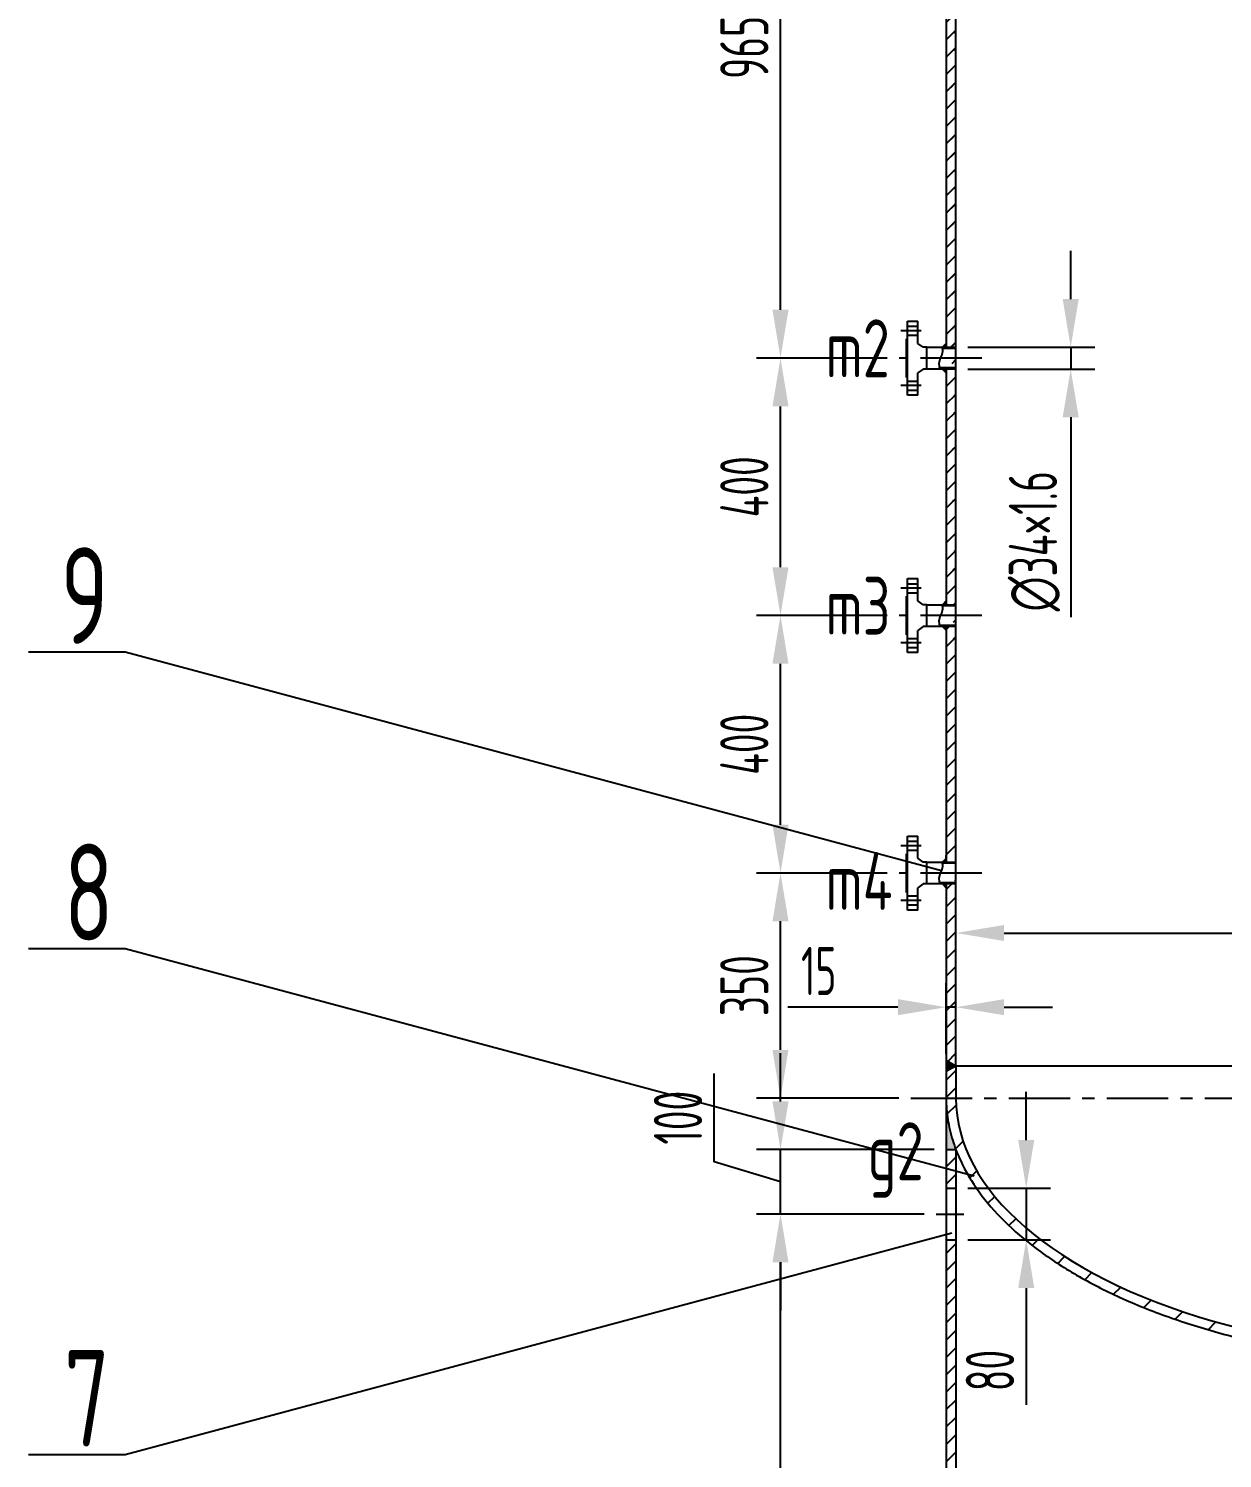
# Model space of a CAD drawing. Header units: millimetres. Extents: x -20118 to 11799, y -1891 to 39516.
# Drawn here: x -20046.8 to -19984.9, y 38983.7 to 39057.8 of the extents above; entities that cross this region are included whole.
import ezdxf

# ---------------------------------------------------------------- set-up
doc = ezdxf.new("R2010")
doc.units = ezdxf.units.MM
doc.linetypes.add('CENTER', pattern=[50.8, 31.75, -6.35, 6.35, -6.35])
for name, color, linetype in [('1', 130, 'Continuous'), ('5', 90, 'Continuous'), ('点划线', 20, 'CENTER')]:
    doc.layers.add(name, color=color, linetype=linetype)
doc.styles.get("Standard").update_dxf_attribs({"font": 'gbenor.shx', "width": 0.7, "bigfont": 'gbcbig.shx'})
doc.styles.add('图纸中的数字及字母', font='gbenor.shx', dxfattribs={"width": 0.8, "height": 3, "bigfont": 'gbcbig.shx'})
doc.styles.add('表格中的文字5', font='gbenor.shx', dxfattribs={"width": 0.8, "height": 5, "bigfont": 'gbcbig.shx'})
doc.dimstyles.new('NBUT接管', dxfattribs={"dimtxt": 2.5, "dimasz": 2.5, "dimexe": 1.25, "dimexo": 0.625, "dimtad": 1, "dimdec": 1, "dimlfac": 30, "dimtxsty": 'Standard', "dimcen": 2.5, "dimadec": 0, "dimazin": 0, "dimtfac": 1, "dimtdec": 1, "dimtmove": 0, "dimatfit": 3, "dimfxl": 1, "dimarcsym": 0})
doc.dimstyles.new('NUBT', dxfattribs={"dimtxt": 2.5, "dimasz": 2.5, "dimexe": 1.25, "dimexo": 0.625, "dimtad": 1, "dimdec": 0, "dimlfac": 30, "dimtxsty": 'Standard', "dimcen": 2.5, "dimadec": 0, "dimazin": 0, "dimtfac": 1, "dimtdec": 0, "dimtmove": 0, "dimatfit": 3, "dimfxl": 1, "dimarcsym": 0})
pattern_1 = [(45, (-63.238, 40.5162), (-0.449012806, 0.449012806), [])]

# ---------------------------------------------------------------- blocks, each defined once
blk = doc.blocks.new('*D42')
at = {"layer": '1', "color": 0, "lineweight": -2, "transparency": 16777216}
for p, q in [((-19995.097, 39000.219), (-19995.097, 39002.719)), ((-19998.117, 38997.719), (-19993.847, 38997.719)), ((-19995.097, 38997.719), (-19995.097, 38995.053)), ((-19998.117, 38995.053), (-19993.847, 38995.053)), ((-19995.097, 38992.553), (-19995.097, 38986.509))]:
    blk.add_line(p, q, dxfattribs=at)
at = {"layer": '1', "color": 0, "transparency": 16777216}
for points in [[(-19995.513, 39000.219), (-19994.68, 39000.219), (-19995.097, 38997.719)], [(-19995.513, 38992.553), (-19994.68, 38992.553), (-19995.097, 38995.053)]]:
    blk.add_solid(points, dxfattribs=at)
at = {"layer": 'Defpoints', "color": 0, "transparency": 16777216}
for p in [(-19998.742, 38997.719), (-19998.742, 38995.053), (-19995.097, 38995.053)]:
    blk.add_point(p, dxfattribs=at)
at = {"layer": '1', "color": 0, "transparency": 16777216, "insert": (-19996.972, 38988.281), "char_height": 2.5, "attachment_point": 5, "rotation": 90}
blk.add_mtext('80', dxfattribs=at)
blk = doc.blocks.new('*D43')
at = {"layer": '1', "color": 0, "lineweight": -2, "transparency": 16777216}
for p, q in [((-20000.385, 38996.386), (-20009.08, 38996.386)), ((-20007.83, 38928.219), (-20007.83, 38993.886)), ((-20005.762, 38925.719), (-20009.08, 38925.719))]:
    blk.add_line(p, q, dxfattribs=at)
at = {"layer": '1', "color": 0, "transparency": 16777216}
for points in [[(-20008.246, 38993.886), (-20007.413, 38993.886), (-20007.83, 38996.386)], [(-20008.246, 38928.219), (-20007.413, 38928.219), (-20007.83, 38925.719)]]:
    blk.add_solid(points, dxfattribs=at)
at = {"layer": 'Defpoints', "color": 0, "transparency": 16777216}
for p in [(-20007.83, 38996.386), (-19999.76, 38996.386), (-20005.137, 38925.719)]:
    blk.add_point(p, dxfattribs=at)
at = {"layer": '1', "color": 0, "transparency": 16777216, "insert": (-20009.705, 38961.053), "char_height": 2.5, "attachment_point": 5, "rotation": 90}
blk.add_mtext('2120', dxfattribs=at)
blk = doc.blocks.new('*D44')
at = {"layer": '1', "color": 0, "lineweight": -2, "transparency": 16777216}
for p, q in [((-20007.83, 39002.223), (-20007.83, 39004.723)), ((-20011.267, 38999.086), (-20011.267, 39003.671)), ((-19999.867, 38999.723), (-20009.08, 38999.723)), ((-20007.83, 38996.386), (-20007.83, 38999.723)), ((-20007.83, 38996.386), (-20007.83, 38999.723)), ((-20007.83, 38998.054), (-20011.267, 38999.086)), ((-20000.385, 38996.386), (-20009.08, 38996.386)), ((-20007.83, 38993.886), (-20007.83, 38991.386))]:
    blk.add_line(p, q, dxfattribs=at)
at = {"layer": '1', "color": 0, "transparency": 16777216}
for points in [[(-20008.246, 39002.223), (-20007.413, 39002.223), (-20007.83, 38999.723)], [(-20008.246, 38993.886), (-20007.413, 38993.886), (-20007.83, 38996.386)]]:
    blk.add_solid(points, dxfattribs=at)
at = {"layer": 'Defpoints', "color": 0, "transparency": 16777216}
for p in [(-20007.83, 38999.723), (-19999.242, 38999.723), (-19999.76, 38996.386)]:
    blk.add_point(p, dxfattribs=at)
at = {"layer": '1', "color": 0, "transparency": 16777216, "insert": (-20013.142, 39001.378), "char_height": 2.5, "attachment_point": 5, "rotation": 90}
blk.add_mtext('100', dxfattribs=at)
blk = doc.blocks.new('*D46')
at = {"layer": '1', "color": 0, "lineweight": -2, "transparency": 16777216}
for p, q in [((-20002.301, 39014.048), (-20009.08, 39014.048)), ((-20007.83, 39004.886), (-20007.83, 39011.548)), ((-20001.706, 39002.386), (-20009.08, 39002.386))]:
    blk.add_line(p, q, dxfattribs=at)
at = {"layer": '1', "color": 0, "transparency": 16777216}
for points in [[(-20008.246, 39011.548), (-20007.413, 39011.548), (-20007.83, 39014.048)], [(-20008.246, 39004.886), (-20007.413, 39004.886), (-20007.83, 39002.386)]]:
    blk.add_solid(points, dxfattribs=at)
at = {"layer": 'Defpoints', "color": 0, "transparency": 16777216}
for p in [(-20007.83, 39014.048), (-20001.676, 39014.048), (-20001.081, 39002.386)]:
    blk.add_point(p, dxfattribs=at)
at = {"layer": '1', "color": 0, "transparency": 16777216, "insert": (-20009.705, 39008.217), "char_height": 2.5, "attachment_point": 5, "rotation": 90}
blk.add_mtext('350', dxfattribs=at)
blk = doc.blocks.new('*D47')
at = {"layer": '1', "color": 0, "lineweight": -2, "transparency": 16777216}
for p, q in [((-20002.301, 39027.386), (-20009.08, 39027.386)), ((-20007.83, 39016.548), (-20007.83, 39024.886)), ((-20002.301, 39014.048), (-20009.08, 39014.048))]:
    blk.add_line(p, q, dxfattribs=at)
at = {"layer": '1', "color": 0, "transparency": 16777216}
for points in [[(-20008.246, 39024.886), (-20007.413, 39024.886), (-20007.83, 39027.386)], [(-20008.246, 39016.548), (-20007.413, 39016.548), (-20007.83, 39014.048)]]:
    blk.add_solid(points, dxfattribs=at)
at = {"layer": 'Defpoints', "color": 0, "transparency": 16777216}
for p in [(-20007.83, 39027.386), (-20001.676, 39027.386), (-20001.676, 39014.048)]:
    blk.add_point(p, dxfattribs=at)
at = {"layer": '1', "color": 0, "transparency": 16777216, "insert": (-20009.705, 39020.717), "char_height": 2.5, "attachment_point": 5, "rotation": 90}
blk.add_mtext('400', dxfattribs=at)
blk = doc.blocks.new('*D48')
at = {"layer": '1', "color": 0, "lineweight": -2, "transparency": 16777216}
for p, q in [((-20002.301, 39040.719), (-20009.08, 39040.719)), ((-20007.83, 39029.886), (-20007.83, 39038.219)), ((-20002.301, 39027.386), (-20009.08, 39027.386))]:
    blk.add_line(p, q, dxfattribs=at)
at = {"layer": '1', "color": 0, "transparency": 16777216}
for points in [[(-20008.246, 39038.219), (-20007.413, 39038.219), (-20007.83, 39040.719)], [(-20008.246, 39029.886), (-20007.413, 39029.886), (-20007.83, 39027.386)]]:
    blk.add_solid(points, dxfattribs=at)
at = {"layer": 'Defpoints', "color": 0, "transparency": 16777216}
for p in [(-20007.83, 39040.719), (-20001.676, 39040.719), (-20001.676, 39027.386)]:
    blk.add_point(p, dxfattribs=at)
at = {"layer": '1', "color": 0, "transparency": 16777216, "insert": (-20009.705, 39034.053), "char_height": 2.5, "attachment_point": 5, "rotation": 90}
blk.add_mtext('400', dxfattribs=at)
blk = doc.blocks.new('*D49')
at = {"layer": '1', "color": 0, "lineweight": -2, "transparency": 16777216}
for p, q in [((-20002.301, 39072.898), (-20009.08, 39072.898)), ((-20007.83, 39043.219), (-20007.83, 39070.398)), ((-20002.301, 39040.719), (-20009.08, 39040.719))]:
    blk.add_line(p, q, dxfattribs=at)
at = {"layer": '1', "color": 0, "transparency": 16777216}
for points in [[(-20008.246, 39070.398), (-20007.413, 39070.398), (-20007.83, 39072.898)], [(-20008.246, 39043.219), (-20007.413, 39043.219), (-20007.83, 39040.719)]]:
    blk.add_solid(points, dxfattribs=at)
at = {"layer": 'Defpoints', "color": 0, "transparency": 16777216}
for p in [(-20007.83, 39072.898), (-20001.676, 39072.898), (-20001.676, 39040.719)]:
    blk.add_point(p, dxfattribs=at)
at = {"layer": '1', "color": 0, "transparency": 16777216, "insert": (-20009.705, 39056.809), "char_height": 2.5, "attachment_point": 5, "rotation": 90}
blk.add_mtext('965', dxfattribs=at)
blk = doc.blocks.new('*D69')
at = {"layer": '1', "color": 0, "lineweight": -2, "transparency": 16777216}
for p, q in [((-19992.793, 39043.776), (-19992.793, 39046.276)), ((-19998.117, 39041.276), (-19991.543, 39041.276)), ((-19992.793, 39041.276), (-19992.793, 39040.153)), ((-19998.117, 39040.153), (-19991.543, 39040.153)), ((-19992.793, 39037.653), (-19992.793, 39027.306))]:
    blk.add_line(p, q, dxfattribs=at)
at = {"layer": '1', "color": 0, "transparency": 16777216}
for points in [[(-19993.209, 39043.776), (-19992.376, 39043.776), (-19992.793, 39041.276)], [(-19993.209, 39037.653), (-19992.376, 39037.653), (-19992.793, 39040.153)]]:
    blk.add_solid(points, dxfattribs=at)
at = {"layer": 'Defpoints', "color": 0, "transparency": 16777216}
for p in [(-19998.742, 39041.276), (-19998.742, 39040.153), (-19992.793, 39040.153)]:
    blk.add_point(p, dxfattribs=at)
at = {"layer": '1', "color": 0, "transparency": 16777216, "insert": (-19994.668, 39031.23), "char_height": 2.5, "attachment_point": 5, "rotation": 90}
blk.add_mtext('∅34×1.6', dxfattribs=at)
blk = doc.blocks.new('*D193')
at = {"layer": '1', "color": 0, "lineweight": -2, "transparency": 16777216}
for p, q in [((-19998.742, 39004.678), (-19998.742, 39012.192)), ((-19945.409, 39004.678), (-19945.409, 39012.192)), ((-19996.242, 39010.942), (-19947.909, 39010.942))]:
    blk.add_line(p, q, dxfattribs=at)
at = {"layer": '1', "color": 0, "transparency": 16777216}
for points in [[(-19996.242, 39011.359), (-19996.242, 39010.526), (-19998.742, 39010.942)], [(-19947.909, 39011.359), (-19947.909, 39010.526), (-19945.409, 39010.942)]]:
    blk.add_solid(points, dxfattribs=at)
at = {"layer": 'Defpoints', "color": 0, "transparency": 16777216}
for p in [(-19945.409, 39010.942), (-19998.742, 39004.053), (-19945.409, 39004.053)]:
    blk.add_point(p, dxfattribs=at)
at = {"layer": '1', "color": 0, "transparency": 16777216, "insert": (-19972.076, 39012.817), "char_height": 2.5, "attachment_point": 5}
blk.add_mtext('1600', dxfattribs=at)
blk = doc.blocks.new('*D194')
at = {"layer": '1', "color": 0, "lineweight": -2, "transparency": 16777216}
for p, q in [((-19999.242, 39004.678), (-19999.242, 39008.35)), ((-19998.742, 39004.678), (-19998.742, 39008.35)), ((-20001.742, 39007.1), (-20007.453, 39007.1)), ((-19998.742, 39007.1), (-19999.242, 39007.1)), ((-19996.242, 39007.1), (-19993.742, 39007.1))]:
    blk.add_line(p, q, dxfattribs=at)
at = {"layer": '1', "color": 0, "transparency": 16777216}
for points in [[(-20001.742, 39007.517), (-20001.742, 39006.684), (-19999.242, 39007.1)], [(-19996.242, 39007.517), (-19996.242, 39006.684), (-19998.742, 39007.1)]]:
    blk.add_solid(points, dxfattribs=at)
at = {"layer": 'Defpoints', "color": 0, "transparency": 16777216}
for p in [(-19999.242, 39007.1), (-19999.242, 39004.053), (-19998.742, 39004.053)]:
    blk.add_point(p, dxfattribs=at)
at = {"layer": '1', "color": 0, "transparency": 16777216, "insert": (-20005.848, 39008.975), "char_height": 2.5, "attachment_point": 5}
blk.add_mtext('15', dxfattribs=at)

msp = doc.modelspace()

# ---------------------------------------------------------------- hatches: boundary and pattern name
h = msp.add_hatch()
h.set_pattern_fill('ANSI31', color=256, scale=0.2)
h.set_pattern_definition(pattern_1)
edge = h.paths.add_edge_path()
edge.add_line((-19998.7422, 39004.0526), (-19998.7422, 39365.9193))
edge.add_line((-19999.2422, 39367.586), (-19999.2422, 39210.986))
h = msp.add_hatch()
h.set_pattern_fill('ANSI31', color=256, scale=0.2)
h.set_pattern_definition(pattern_1)
edge = h.paths.add_edge_path()
edge.add_line((-19999.2422, 39209.8626), (-19999.2422, 39099.5576))
edge.add_line((-19998.7422, 39004.0526), (-19998.7422, 39365.9193))
h = msp.add_hatch()
h.set_pattern_fill('ANSI31', color=256, scale=0.2)
h.set_pattern_definition(pattern_1)
h.paths.add_polyline_path([(-19998.7422, 39072.3415), (-19999.2422, 39072.3415), (-19999.2422, 39041.276), (-19998.7422, 39041.276)])
h = msp.add_hatch(color=1)
h.dxf.hatch_style = 1
h.paths.add_polyline_path([(-19999.2422, 39041.476), (-19999.4422, 39041.276), (-19999.2422, 39041.276)])
h = msp.add_hatch()
h.set_pattern_fill('ANSI31', color=256, scale=0.066667)
h.set_pattern_definition([(45, (-19896.65189, 38073.82318), (-0.149670935, 0.149670935), [])])
h.paths.add_polyline_path([(-19998.7422, 39041.276), (-19999.4543, 39041.276, -0.0250329), (-19999.4382, 39041.221), (-19998.7422, 39041.221)])
h = msp.add_hatch()
h.set_pattern_fill('ANSI31', color=256, scale=0.066667)
h.set_pattern_definition([(45, (-19896.65189, 38073.81318), (-0.149670935, 0.149670935), [])])
h.paths.add_polyline_path([(-19998.7422, 39040.2076), (-19999.5992, 39040.2076, 0.0164416), (-19999.5854, 39040.1526), (-19998.7422, 39040.1526)])
h = msp.add_hatch(color=1)
h.dxf.hatch_style = 1
h.paths.add_polyline_path([(-19999.2422, 39039.9526), (-19999.4422, 39040.1526), (-19999.2422, 39040.1526)])
h = msp.add_hatch()
h.set_pattern_fill('ANSI31', color=256, scale=0.2)
h.set_pattern_definition(pattern_1)
h.paths.add_polyline_path([(-19998.7422, 39040.1526), (-19999.2422, 39040.1526), (-19999.2422, 39027.9426), (-19998.7422, 39027.9426)])
h = msp.add_hatch(color=1)
h.dxf.hatch_style = 1
h.paths.add_polyline_path([(-19999.2422, 39028.1426), (-19999.4422, 39027.9426), (-19999.2422, 39027.9426)])
h = msp.add_hatch()
h.set_pattern_fill('ANSI31', color=256, scale=0.066667)
h.set_pattern_definition([(45, (-19896.65189, 38060.48985), (-0.149670935, 0.149670935), [])])
h.paths.add_polyline_path([(-19998.7422, 39027.9426), (-19999.4543, 39027.9426, -0.0250329), (-19999.4382, 39027.8876), (-19998.7422, 39027.8876)])
h = msp.add_hatch()
h.set_pattern_fill('ANSI31', color=256, scale=0.066667)
h.set_pattern_definition([(45, (-19896.65189, 38060.47985), (-0.149670935, 0.149670935), [])])
h.paths.add_polyline_path([(-19998.7422, 39026.8743), (-19999.5992, 39026.8743, 0.0164416), (-19999.5854, 39026.8193), (-19998.7422, 39026.8193)])
h = msp.add_hatch(color=1)
h.dxf.hatch_style = 1
h.paths.add_polyline_path([(-19999.2422, 39026.6193), (-19999.4422, 39026.8193), (-19999.2422, 39026.8193)])
h = msp.add_hatch()
h.set_pattern_fill('ANSI31', color=256, scale=0.2)
h.set_pattern_definition(pattern_1)
h.paths.add_polyline_path([(-19998.7422, 39026.8193), (-19999.2422, 39026.8193), (-19999.2422, 39014.6093), (-19998.7422, 39014.6093)])
h = msp.add_hatch(color=1)
h.dxf.hatch_style = 1
h.paths.add_polyline_path([(-19999.2422, 39014.8093), (-19999.4422, 39014.6093), (-19999.2422, 39014.6093)])
h = msp.add_hatch()
h.set_pattern_fill('ANSI31', color=256, scale=0.066667)
h.set_pattern_definition([(45, (-19896.65189, 38047.15651), (-0.149670935, 0.149670935), [])])
h.paths.add_polyline_path([(-19998.7422, 39014.6093), (-19999.4543, 39014.6093, -0.0250329), (-19999.4382, 39014.5543), (-19998.7422, 39014.5543)])
h = msp.add_hatch()
h.set_pattern_fill('ANSI31', color=256, scale=0.066667)
h.set_pattern_definition([(45, (-19896.65189, 38047.14651), (-0.149670935, 0.149670935), [])])
h.paths.add_polyline_path([(-19998.7422, 39013.541), (-19999.5992, 39013.541, 0.0164416), (-19999.5854, 39013.486), (-19998.7422, 39013.486)])
h = msp.add_hatch(color=1)
h.dxf.hatch_style = 1
h.paths.add_polyline_path([(-19999.2422, 39013.286), (-19999.4422, 39013.486), (-19999.2422, 39013.486)])
h = msp.add_hatch()
h.set_pattern_fill('ANSI31', color=256, scale=0.2)
h.set_pattern_definition(pattern_1)
h.paths.add_polyline_path([(-19998.7422, 39013.486), (-19999.2422, 39013.486), (-19999.2422, 39004.3413), (-19998.7422, 39004.0526)])
h = msp.add_hatch(color=1)
h.dxf.hatch_style = 1
h.paths.add_polyline_path([(-19999.2422, 39004.3413), (-19998.7422, 39004.0526), (-19999.2422, 39003.764)])
h = msp.add_hatch()
h.set_pattern_fill('ANSI31', color=256, scale=0.2)
h.set_pattern_definition(pattern_1)
h.paths.add_polyline_path([(-19998.7422, 39004.0526), (-19999.2422, 39003.764), (-19999.2422, 39002.386), (-19998.7422, 39002.386)])
h = msp.add_hatch()
h.set_pattern_fill('ANSI31', color=256, scale=0.5)
h.set_pattern_definition([(45, (-63.238, 40.5162), (-1.122532015, 1.122532015), [])])
edge = h.paths.add_edge_path()
edge.add_ellipse((-19972.0755, 39002.386), major_axis=(-26.6667, 0), ratio=0.5, start_angle=0, end_angle=90.000002, ccw=False)
edge.add_line((-19998.7422, 39002.386), (-19999.2422, 39002.386))
edge.add_spline(control_points=[(-19999.2422, 39002.386), (-19999.2422, 39002.0198), (-19999.2141, 39001.6536), (-19999.1021, 39000.9247), (-19999.0183, 39000.562), (-19998.7962, 38999.8431), (-19998.6579, 38999.487), (-19998.2374, 38998.5888), (-19997.9181, 38998.0533), (-19997.1595, 38997.0111), (-19996.7204, 38996.5044), (-19995.7302, 38995.525), (-19995.1791, 38995.0525), (-19993.9732, 38994.1464), (-19993.3184, 38993.7129), (-19991.9142, 38992.8899), (-19991.1648, 38992.5003), (-19989.5817, 38991.7696), (-19988.748, 38991.4285), (-19987.0078, 38990.7989), (-19986.1012, 38990.5104), (-19984.2275, 38989.9897), (-19983.2604, 38989.7575), (-19981.2791, 38989.3524), (-19980.2649, 38989.1794), (-19978.2033, 38988.8951), (-19977.156, 38988.7837), (-19975.0426, 38988.624), (-19973.9766, 38988.5756), (-19972.631, 38988.5548), (-19972.3533, 38988.5526), (-19972.0755, 38988.5526)], knot_values=[0, 0, 0, 0, 0.0766412, 0.0766412, 0.1532824, 0.1532824, 0.2299236, 0.2299236, 0.3490068, 0.3490068, 0.4680901, 0.4680901, 0.5871733, 0.5871733, 0.7062565, 0.7062565, 0.8253398, 0.8253398, 0.944423, 0.944423, 1.0635062, 1.0635062, 1.1825895, 1.1825895, 1.3016727, 1.3016727, 1.420756, 1.420756, 1.5398392, 1.5398392, 1.5707964, 1.5707964, 1.5707964, 1.5707964], degree=3, periodic=0)
edge.add_line((-19972.0755, 38988.5526), (-19972.0755, 38989.0526))
h = msp.add_hatch(color=1)
h.dxf.hatch_style = 1
edge = h.paths.add_edge_path()
edge.add_line((-19999.2422, 38999.723), (-19998.7422, 38999.723))
edge.add_spline(control_points=[(-19998.7422, 38999.723), (-19998.8026, 38999.8821), (-19998.8576, 39000.042), (-19999.0183, 39000.562), (-19999.1021, 39000.9247), (-19999.2141, 39001.6536), (-19999.2422, 39002.0198), (-19999.2422, 39002.386)], knot_values=[0.0000015, 0.0000015, 0.0000015, 0.0000015, 0.034237, 0.034237, 0.1108782, 0.1108782, 0.187518, 0.187518, 0.187518, 0.187518], degree=3, periodic=0)
edge.add_line((-19999.2422, 39002.386), (-19999.2422, 38999.723))
h = msp.add_hatch()
h.set_pattern_fill('ANSI31', color=256, scale=0.2)
h.set_pattern_definition(pattern_1)
h.paths.add_polyline_path([(-19998.7422, 38999.723), (-19999.2422, 38999.723), (-19999.2422, 38997.8693), (-19998.7422, 38997.8693)])
h = msp.add_hatch()
h.set_pattern_fill('ANSI31', color=256, scale=0.2)
h.set_pattern_definition(pattern_1)
h.paths.add_polyline_path([(-19998.7422, 38994.9026), (-19999.2422, 38994.9026), (-19999.2422, 38933.886), (-19998.7422, 38933.886)])

# ---------------------------------------------------------------- linework, layer by layer
for p, q in [((-19998.7422, 39004.0526), (-19998.7422, 39365.9193)), ((-19999.2422, 39072.3415), (-19999.2422, 39041.276)), ((-20001.2422, 39038.7976), (-20001.2422, 39042.631)), ((-20001.2422, 39042.631), (-20000.7088, 39042.631)), ((-20001.2422, 39042.3643), (-20000.7088, 39042.3643)), ((-20000.7088, 39041.481), (-20000.7088, 39042.631)), ((-20001.3088, 39039.7143), (-20001.3088, 39041.7143)), ((-20001.3088, 39041.7143), (-20001.2422, 39041.7143)), ((-20001.2422, 39041.8976), (-20000.7088, 39041.8976)), ((-20000.4422, 39041.276), (-20000.7088, 39041.481)), ((-19999.2422, 39041.476), (-19999.4422, 39041.276)), ((-20000.2422, 39041.276), (-20000.4422, 39041.276)), ((-20000.2422, 39041.276), (-19998.7422, 39041.276)), ((-20000.2422, 39040.1526), (-20000.2422, 39041.276)), ((-19998.7422, 39041.221), (-19999.4382, 39041.221)), ((-20000.4422, 39040.1526), (-20000.7088, 39039.9476)), ((-20000.7088, 39038.7976), (-20000.7088, 39039.9476)), ((-20000.2422, 39040.1526), (-20000.4422, 39040.1526)), ((-19998.7422, 39040.1526), (-20000.2422, 39040.1526)), ((-19998.7422, 39040.2076), (-19999.599, 39040.2076)), ((-19999.2422, 39039.9526), (-19999.4422, 39040.1526)), ((-19999.2422, 39040.1626), (-19999.2422, 39027.9426)), ((-20001.2422, 39039.7143), (-20001.3088, 39039.7143)), ((-20001.2422, 39039.531), (-20000.7088, 39039.531)), ((-20001.2422, 39039.0643), (-20000.7088, 39039.0643)), ((-20000.7088, 39038.7976), (-20001.2422, 39038.7976)), ((-20001.2422, 39025.4643), (-20001.2422, 39029.2976)), ((-20001.2422, 39029.2976), (-20000.7088, 39029.2976)), ((-20001.2422, 39029.031), (-20000.7088, 39029.031)), ((-20000.7088, 39028.1476), (-20000.7088, 39029.2976)), ((-20001.3088, 39026.381), (-20001.3088, 39028.381)), ((-20001.3088, 39028.381), (-20001.2422, 39028.381)), ((-20001.2422, 39028.5643), (-20000.7088, 39028.5643)), ((-20000.4422, 39027.9426), (-20000.7088, 39028.1476)), ((-19999.2422, 39028.1426), (-19999.4422, 39027.9426)), ((-20000.2422, 39027.9426), (-20000.4422, 39027.9426)), ((-20000.2422, 39027.9426), (-19998.7422, 39027.9426)), ((-20000.2422, 39026.8193), (-20000.2422, 39027.9426)), ((-19998.7422, 39027.8876), (-19999.4382, 39027.8876)), ((-20000.4422, 39026.8193), (-20000.7088, 39026.6143)), ((-20000.7088, 39025.4643), (-20000.7088, 39026.6143)), ((-20000.2422, 39026.8193), (-20000.4422, 39026.8193)), ((-19998.7422, 39026.8193), (-20000.2422, 39026.8193)), ((-19998.7422, 39026.8743), (-19999.5992, 39026.8743)), ((-19999.2422, 39026.6193), (-19999.4422, 39026.8193)), ((-19999.2422, 39026.8193), (-19999.2422, 39014.6093)), ((-20001.2422, 39026.381), (-20001.3088, 39026.381)), ((-20001.2422, 39026.1976), (-20000.7088, 39026.1976)), ((-20001.2422, 39025.731), (-20000.7088, 39025.731)), ((-20000.7088, 39025.4643), (-20001.2422, 39025.4643)), ((-20001.2422, 39012.131), (-20001.2422, 39015.9643)), ((-20001.2422, 39015.9643), (-20000.7088, 39015.9643)), ((-20001.2422, 39015.6976), (-20000.7088, 39015.6976)), ((-20000.7088, 39014.8143), (-20000.7088, 39015.9643)), ((-20001.3088, 39013.0476), (-20001.3088, 39015.0476)), ((-20001.3088, 39015.0476), (-20001.2422, 39015.0476)), ((-20001.2422, 39015.231), (-20000.7088, 39015.231)), ((-20000.4422, 39014.6093), (-20000.7088, 39014.8143)), ((-19999.2422, 39014.8093), (-19999.4422, 39014.6093)), ((-19999.2422, 39014.6093), (-19999.2422, 39014.9593)), ((-19999.2422, 39014.6093), (-19999.2422, 39014.9593)), ((-20000.2422, 39014.6093), (-20000.4422, 39014.6093)), ((-20000.2422, 39014.6093), (-19998.7422, 39014.6093)), ((-20000.2422, 39013.486), (-20000.2422, 39014.6093)), ((-19998.7422, 39014.5543), (-19999.4382, 39014.5543)), ((-20000.4422, 39013.486), (-20000.7088, 39013.281)), ((-20000.7088, 39012.131), (-20000.7088, 39013.281)), ((-20000.2422, 39013.486), (-20000.4422, 39013.486)), ((-19998.7422, 39013.486), (-20000.2422, 39013.486)), ((-19998.7422, 39013.541), (-19999.599, 39013.541)), ((-19999.2422, 39013.286), (-19999.4422, 39013.486)), ((-19999.2422, 39013.486), (-19999.2422, 39004.0526)), ((-20001.2422, 39013.0476), (-20001.3088, 39013.0476)), ((-20001.2422, 39012.8643), (-20000.7088, 39012.8643)), ((-20001.2422, 39012.3976), (-20000.7088, 39012.3976)), ((-20000.7088, 39012.131), (-20001.2422, 39012.131)), ((-19998.7422, 39004.0526), (-19999.2422, 39004.3413)), ((-19999.2422, 39004.0526), (-19999.2422, 38933.7526)), ((-19998.7422, 39004.0526), (-19999.2422, 39003.764)), ((-19945.4088, 39004.0526), (-19998.7422, 39004.0526)), ((-19998.7422, 39004.0526), (-19998.7422, 39002.386)), ((-19999.2422, 38999.723), (-19998.7422, 38999.723)), ((-19998.7422, 38999.723), (-19998.7422, 38933.7526)), ((-19999.2422, 38997.7193), (-19998.7422, 38997.7193)), ((-19999.2422, 38995.0526), (-19998.7422, 38995.0526))]:
    msp.add_line(p, q)
for centre, radius, start, end in [((-19998.7311, 39040.3929), 0.8875, 158.423718, 195.708616), ((-19999.9952, 39041.0875), 0.5728, 319.999043, 19.213176), ((-19998.7311, 39027.0596), 0.8875, 158.423718, 195.708616), ((-19999.9952, 39027.7541), 0.5728, 319.999043, 19.213176), ((-19998.7311, 39013.7263), 0.8875, 158.423718, 195.708616), ((-19999.9952, 39014.4208), 0.5728, 319.999043, 19.213176)]:
    msp.add_arc(centre, radius, start, end)
msp.add_ellipse((-19972.0755, 39002.386), major_axis=(-26.6667, 0), ratio=0.5, start_param=0, end_param=3.1415927)
msp.add_open_spline([(-19999.2422, 39002.386), (-19999.2422, 39002.0198), (-19999.2141, 39001.6536), (-19999.1021, 39000.9247), (-19999.0183, 39000.562), (-19998.7962, 38999.8431), (-19998.6579, 38999.487), (-19998.2374, 38998.5888), (-19997.9181, 38998.0533), (-19997.1595, 38997.0111), (-19996.7204, 38996.5044), (-19995.7302, 38995.525), (-19995.1791, 38995.0525), (-19993.9732, 38994.1464), (-19993.3184, 38993.7129), (-19991.9142, 38992.8899), (-19991.1648, 38992.5003), (-19989.5817, 38991.7696), (-19988.748, 38991.4285), (-19987.0078, 38990.7989), (-19986.1012, 38990.5104), (-19984.2275, 38989.9897), (-19983.2604, 38989.7575), (-19981.2791, 38989.3524), (-19980.2649, 38989.1794), (-19978.2033, 38988.8951), (-19977.156, 38988.7837), (-19975.0993, 38988.6283), (-19974.0909, 38988.5809), (-19973.0805, 38988.562)], degree=3, knots=[0, 0, 0, 0, 0.0766412, 0.0766412, 0.1532824, 0.1532824, 0.2299236, 0.2299236, 0.3490068, 0.3490068, 0.4680901, 0.4680901, 0.5871733, 0.5871733, 0.7062565, 0.7062565, 0.8253398, 0.8253398, 0.944423, 0.944423, 1.0635062, 1.0635062, 1.1825895, 1.1825895, 1.3016727, 1.3016727, 1.420756, 1.420756, 1.5334505, 1.5334505, 1.5334505, 1.5334505])
at = {"layer": '5'}
for p, q in [((-20041.7892, 39025.4913), (-20046.7892, 39025.4913)), ((-19999.4871, 39014.1564), (-20041.7892, 39025.4913)), ((-20041.7892, 39010.1266), (-20046.7892, 39010.1266)), ((-19997.8001, 38998.3397), (-20041.7892, 39010.1266)), ((-19998.9444, 38995.4041), (-20041.7892, 38983.9238)), ((-20041.7892, 38983.9238), (-20046.7892, 38983.9238))]:
    msp.add_line(p, q, dxfattribs=at)
at = {"layer": '点划线', "ltscale": 0.1}
for p, q in [((-20000.5433, 39042.131), (-20001.5865, 39042.131)), ((-19997.3977, 39040.7193), (-20001.6765, 39040.7193)), ((-20000.5433, 39039.2976), (-20001.5865, 39039.2976)), ((-20000.5433, 39028.7976), (-20001.5865, 39028.7976)), ((-19997.3977, 39027.386), (-20001.6765, 39027.386)), ((-20000.5433, 39025.9643), (-20001.5865, 39025.9643)), ((-20000.5433, 39015.4643), (-20001.5865, 39015.4643)), ((-19997.3977, 39014.0476), (-20001.6765, 39014.0476)), ((-20000.5433, 39012.631), (-20001.5865, 39012.631)), ((-20001.0809, 39002.386), (-19942.4546, 39002.386)), ((-19999.7595, 38996.386), (-19998.3311, 38996.386))]:
    msp.add_line(p, q, dxfattribs=at)

# ---------------------------------------------------------------- texts
at = {"char_height": 3, "width": 2.864403, "attachment_point": 1, "style": '图纸中的数字及字母'}
for s, insert in [('m2', (-20005.4882, 39042.723)), ('m3', (-20005.4882, 39029.3897)), ('m4', (-20005.4882, 39015.1335)), ('g2', (-20003.3183, 39001.1376))]:
    msp.add_mtext(s, dxfattribs=dict(at, insert=insert))
at = {"layer": '5', "char_height": 5, "attachment_point": 1, "style": '表格中的文字5'}
for s, insert in [('\\pi1.6508;9', (-20046.7892, 39030.9187)), ('\\pi1.8333;8', (-20046.7892, 39015.554)), ('\\pi1.8333;7', (-20046.7892, 38989.3513))]:
    msp.add_mtext_dynamic_manual_height_columns(s, width=5, gutter_width=25, heights=[0], dxfattribs=dict(at, insert=insert))

# ---------------------------------------------------------------- dimensions: what is measured, and where the dimension line sits
at = {"layer": '1'}
for base, p1, p2, picture, middle in [((-20007.8297, 39072.8982), (-20001.6765, 39040.7193), (-20001.6765, 39072.8982), '*D49', (-20009.7047, 39056.8087)), ((-20007.8297, 39040.7193), (-20001.6765, 39027.386), (-20001.6765, 39040.7193), '*D48', (-20009.7047, 39034.0526)), ((-20007.8297, 39027.386), (-20001.6765, 39014.0476), (-20001.6765, 39027.386), '*D47', (-20009.7047, 39020.7168)), ((-20007.8297, 38999.723), (-19999.7595, 38996.386), (-19999.2422, 38999.723), '*D44', (-20013.1422, 38999.7107))]:
    dim = msp.add_linear_dim(base=base, p1=p1, p2=p2, angle=90, dimstyle='NUBT', override={"dimtmove": 1}, dxfattribs=at)
    dim.commit()
    dim.dimension.update_dxf_attribs({"geometry": picture, "text_midpoint": middle})
dim = msp.add_linear_dim(base=(-19992.7927, 39040.1526), p1=(-19998.7422, 39041.276), p2=(-19998.7422, 39040.1526), angle=90, text='∅34×1.6', dimstyle='NBUT接管', override={"dimpost": '∅<>×1.65'}, dxfattribs=at)
dim.commit()
dim.dimension.update_dxf_attribs({"geometry": '*D69', "text_midpoint": (-19994.6677, 39031.2295)})
for base, p1, p2, picture, middle in [((-20007.8297, 39014.0476), (-20001.0809, 39002.386), (-20001.6765, 39014.0476), '*D46', (-20009.7047, 39008.2168)), ((-19995.0968, 38995.0526), (-19998.7422, 38997.7193), (-19998.7422, 38995.0526), '*D42', (-19996.9718, 38988.281)), ((-20007.8297, 38996.386), (-20005.1369, 38925.7193), (-19999.7595, 38996.386), '*D43', (-20009.7047, 38961.0526))]:
    dim = msp.add_linear_dim(base=base, p1=p1, p2=p2, angle=90, dimstyle='NUBT', dxfattribs=at)
    dim.commit()
    dim.dimension.update_dxf_attribs({"geometry": picture, "text_midpoint": middle})
dim = msp.add_linear_dim(base=(-19945.4088, 39010.9423), p1=(-19998.7422, 39004.0526), p2=(-19945.4088, 39004.0526), dimstyle='NUBT', dxfattribs=at)
dim.commit()
dim.dimension.update_dxf_attribs({"geometry": '*D193', "text_midpoint": (-19972.0755, 39012.8173)})
dim = msp.add_linear_dim(base=(-19999.2422, 39007.1005), p1=(-19998.7422, 39004.0526), p2=(-19999.2422, 39004.0526), dimstyle='NUBT', dxfattribs=at)
dim.commit()
dim.dimension.update_dxf_attribs({"geometry": '*D194', "text_midpoint": (-20005.8478, 39007.1005), "dimtype": 160})

doc.saveas('drawing.dxf')
